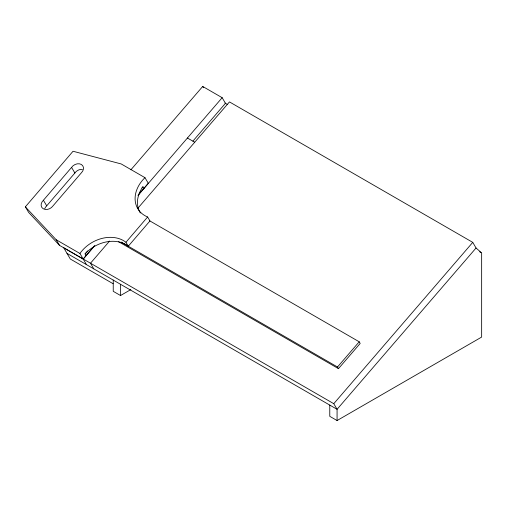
<?xml version="1.0" encoding="UTF-8"?>
<svg xmlns="http://www.w3.org/2000/svg" width="507" height="507" viewBox="0 0 507 507"><rect width="100%" height="100%" fill="white"/><g stroke="black" fill="none" stroke-linecap="round" stroke-linejoin="round"><path stroke-width="0.76" d="M138.766 194.403L143.931 188.408L142.961 186.766L141.681 188.566A30.997 24.07 -30.6 0 0 140.344 213.01M143.931 188.408L148.285 183.261L144.97 177.665L121.224 163.957L73.04 151.257L25.35 206.85L28.665 212.446L59.509 245.363L83.249 259.071L94.828 245.382M43.406 200.252L71.569 167.418A6.883 5.343 -30.6 0 1 81.291 164.445A6.883 5.343 -30.6 0 1 81.272 172.931L53.001 205.886A6.883 5.343 -30.6 0 1 43.266 208.764A6.883 5.343 -30.6 0 1 43.406 200.252L46.714 205.848A6.883 5.343 -30.6 0 0 44.806 208.631M46.714 205.848L74.884 173.014A6.883 5.343 -30.6 0 1 82.4 169.363M25.35 206.85L56.195 239.767L79.935 253.475A30.997 24.07 -30.6 0 1 125.945 242.251L147.619 216.983A30.997 24.07 -30.6 0 1 144.97 177.665M86.044 255.572L85.068 253.931A30.997 24.07 -30.6 0 1 128.284 246.206L149.964 220.938L147.619 216.983M130.888 169.813L202.705 86.456L222.167 97.693L225.457 103.314L192.907 141.098M85.068 253.931L87.654 250.933M141.928 187.964L142.961 186.766M94.036 246.415L83.186 259.007L86.482 264.629M137.955 195.442L222.167 97.693M109.601 241.034L90.487 263.222L93.776 268.843M137.961 208.117L229.468 101.907L472.758 242.371L476.054 247.993L481.65 252.942L481.65 337.073L337.073 420.544L329.772 416.329L329.772 405.093M359.216 341.794L360.179 343.442L338.467 368.646L337.497 366.998L359.216 341.794L149.628 220.786M337.073 420.544L337.073 409.307L333.777 403.686L472.758 242.371M476.054 247.993L337.073 409.307L67.013 253.392M113.238 280.079L113.238 291.316L120.539 295.53L130.819 289.598M225.032 103.067L227.751 104.638M479.66 251.795L480.985 252.562M187.425 138.024L194.72 142.233M121.059 242.035L337.497 366.998M118.6 241.712L338.467 368.646M333.777 403.686L63.724 247.771L70.308 259.014L113.131 283.736M125.945 242.251L128.284 246.206M71.569 167.418L74.884 173.014M79.935 253.475L83.249 259.071M56.195 239.767L59.509 245.363M202.705 86.456L203.434 87.705M120.539 284.294L120.539 295.53"/></g></svg>
